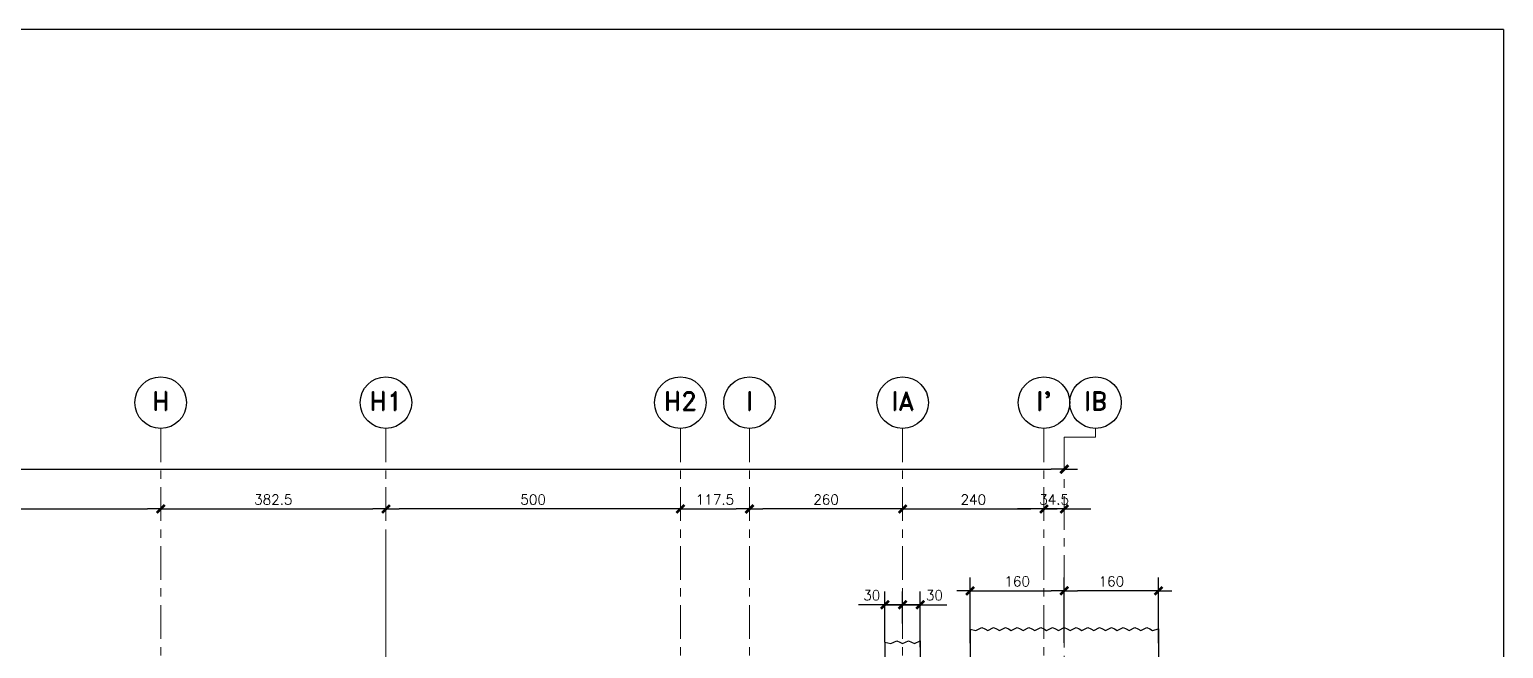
# Model space of a CAD drawing. Extents: x -4 to 6083, y -4 to 8618.
# Drawn here: x 3579 to 6083, y 7566 to 8618 of the extents above; entities that cross this region are included whole.
import ezdxf

# ---------------------------------------------------------------- set-up
doc = ezdxf.new("R2010")
doc.units = 0
doc.header["$LTSCALE"] = 45
doc.header["$MEASUREMENT"] = 0
doc.linetypes.add('Grid Line', pattern=[2.2225, 1.27, -0.3175, 0.3175, -0.3175])
doc.layers.get('0').update_dxf_attribs({"linetype": 'CONTINUOUS'})
for name, color, linetype in [('CONTORNOS', 3, 'CONTINUOUS'), ('RLA-COTAS', 2, 'CONTINUOUS'), ('RLA-COTAS1', 2, 'CONTINUOUS'), ('RLA-FORMATO', 7, 'CONTINUOUS')]:
    doc.layers.add(name, color=color, linetype=linetype)
for name, color, linetype, lineweight in [('RLE-EJE', 3, 'CONTINUOUS', 25), ('RLE-EJES', 1, 'Grid Line', 9), ('RLE-FUNDACION', 6, 'CONTINUOUS', 25)]:
    doc.layers.add(name, color=color, linetype=linetype, lineweight=lineweight)
doc.styles.add('ROMAND', font='romand', dxfattribs={"height": 31.5})
doc.styles.add('ROMANS', font='ROMANS.shx', dxfattribs={"height": 16.875})
doc.dimstyles.new('ING-75', dxfattribs={"dimscale": 75, "dimtxt": 0.27, "dimasz": 0.3, "dimexe": 0, "dimexo": 0, "dimgap": 0.1, "dimtad": 1, "dimdec": 1, "dimzin": 12, "dimdsep": 46, "dimtxsty": 'ROMANS', "dimblk": 'TICK1', "dimblk1": 'TICK1', "dimblk2": 'TICK1', "dimcen": 0.09, "dimclrd": 2, "dimclre": 1, "dimclrt": 3, "dimadec": 0, "dimazin": 0, "dimtfac": 1, "dimtdec": 0, "dimtix": 1, "dimtmove": 2, "dimatfit": 3, "dimldrblk": 'TICK1', "dimfxl": 0, "dimfxlon": 1, "dimtolj": 1, "dimtzin": 0, "dimarcsym": 0})

# ---------------------------------------------------------------- blocks, each defined once
blk = doc.blocks.new('TICK1')
at = {"color": 2}
for points in [[(0, 0), (-1, 0)], [(0, 0), (1, 0)]]:
    blk.add_lwpolyline(points, dxfattribs=at)
at = {"color": 2, "const_width": 0.2}
blk.add_lwpolyline([(-0.3, -0.3), (0.3, 0.3)], dxfattribs=at)
blk = doc.blocks.new('*D18')
at = {"layer": 'RLA-COTAS', "color": 2, "lineweight": -2, "transparency": 16777216}
blk.add_line((799.6, 7870.8), (5314.1, 7870.8), dxfattribs=at)
at = {"layer": 'RLA-COTAS', "color": 2, "lineweight": -2, "transparency": 16777216, "xscale": 22.5, "yscale": 22.5, "zscale": 22.5, "rotation": 180}
blk.add_blockref('TICK1', (777.1, 7870.8), dxfattribs=at)
at = {"layer": 'RLA-COTAS', "color": 2, "lineweight": -2, "transparency": 16777216, "xscale": 22.5, "yscale": 22.5, "zscale": 22.5}
blk.add_blockref('TICK1', (5336.6, 7870.8), dxfattribs=at)
at = {"layer": 'RLA-COTAS', "color": 3, "transparency": 16777216, "insert": (3056.8, 7886.8), "char_height": 16.88, "attachment_point": 5, "style": 'ROMANS'}
blk.add_mtext('\\A1;4559.5', dxfattribs=at)
blk = doc.blocks.new('*D25')
at = {"layer": 'RLA-COTAS', "color": 2, "lineweight": -2, "transparency": 16777216}
blk.add_line((2969.6, 7803.3), (3779.6, 7803.3), dxfattribs=at)
at = {"layer": 'RLA-COTAS', "color": 2, "lineweight": -2, "transparency": 16777216, "xscale": 22.5, "yscale": 22.5, "zscale": 22.5, "rotation": 180}
blk.add_blockref('TICK1', (2947.1, 7803.3), dxfattribs=at)
at = {"layer": 'RLA-COTAS', "color": 2, "lineweight": -2, "transparency": 16777216, "xscale": 22.5, "yscale": 22.5, "zscale": 22.5}
blk.add_blockref('TICK1', (3802.1, 7803.3), dxfattribs=at)
at = {"layer": 'RLA-COTAS', "color": 3, "transparency": 16777216, "insert": (3374.6, 7819.3), "char_height": 16.88, "attachment_point": 5, "style": 'ROMANS'}
blk.add_mtext('\\A1;855', dxfattribs=at)
blk = doc.blocks.new('*D26')
at = {"layer": 'RLA-COTAS', "color": 2, "lineweight": -2, "transparency": 16777216}
blk.add_line((3824.6, 7803.3), (4162.1, 7803.3), dxfattribs=at)
at = {"layer": 'RLA-COTAS', "color": 2, "lineweight": -2, "transparency": 16777216, "xscale": 22.5, "yscale": 22.5, "zscale": 22.5, "rotation": 180}
blk.add_blockref('TICK1', (3802.1, 7803.3), dxfattribs=at)
at = {"layer": 'RLA-COTAS', "color": 2, "lineweight": -2, "transparency": 16777216, "xscale": 22.5, "yscale": 22.5, "zscale": 22.5}
blk.add_blockref('TICK1', (4184.6, 7803.3), dxfattribs=at)
at = {"layer": 'RLA-COTAS', "color": 3, "transparency": 16777216, "insert": (3993.3, 7819.3), "char_height": 16.88, "attachment_point": 5, "style": 'ROMANS'}
blk.add_mtext('\\A1;382.5', dxfattribs=at)
blk = doc.blocks.new('*D27')
at = {"layer": 'RLA-COTAS', "color": 2, "lineweight": -2, "transparency": 16777216}
blk.add_line((4707.1, 7803.3), (4779.6, 7803.3), dxfattribs=at)
at = {"layer": 'RLA-COTAS', "color": 2, "lineweight": -2, "transparency": 16777216, "xscale": 22.5, "yscale": 22.5, "zscale": 22.5, "rotation": 180}
blk.add_blockref('TICK1', (4684.6, 7803.3), dxfattribs=at)
at = {"layer": 'RLA-COTAS', "color": 2, "lineweight": -2, "transparency": 16777216, "xscale": 22.5, "yscale": 22.5, "zscale": 22.5}
blk.add_blockref('TICK1', (4802.1, 7803.3), dxfattribs=at)
at = {"layer": 'RLA-COTAS', "color": 3, "transparency": 16777216, "insert": (4743.3, 7819.3), "char_height": 16.88, "attachment_point": 5, "style": 'ROMANS'}
blk.add_mtext('\\A1;117.5', dxfattribs=at)
blk = doc.blocks.new('*D150')
at = {"layer": 'RLA-COTAS', "color": 2, "lineweight": -2, "transparency": 16777216}
blk.add_line((4662.1, 7803.3), (4207.1, 7803.3), dxfattribs=at)
at = {"layer": 'RLA-COTAS', "color": 2, "lineweight": -2, "transparency": 16777216, "xscale": 22.5, "yscale": 22.5, "zscale": 22.5, "rotation": 180}
blk.add_blockref('TICK1', (4184.6, 7803.3), dxfattribs=at)
at = {"layer": 'RLA-COTAS', "color": 2, "lineweight": -2, "transparency": 16777216, "xscale": 22.5, "yscale": 22.5, "zscale": 22.5}
blk.add_blockref('TICK1', (4684.6, 7803.3), dxfattribs=at)
at = {"layer": 'RLA-COTAS', "color": 3, "transparency": 16777216, "insert": (4434.6, 7819.3), "char_height": 16.88, "attachment_point": 5, "style": 'ROMANS'}
blk.add_mtext('\\A1;500', dxfattribs=at)
blk = doc.blocks.new('*D151')
at = {"layer": 'RLA-COTAS', "color": 2, "lineweight": -2, "transparency": 16777216}
blk.add_line((5039.6, 7803.3), (4824.6, 7803.3), dxfattribs=at)
at = {"layer": 'RLA-COTAS', "color": 2, "lineweight": -2, "transparency": 16777216, "xscale": 22.5, "yscale": 22.5, "zscale": 22.5, "rotation": 180}
blk.add_blockref('TICK1', (4802.1, 7803.3), dxfattribs=at)
at = {"layer": 'RLA-COTAS', "color": 2, "lineweight": -2, "transparency": 16777216, "xscale": 22.5, "yscale": 22.5, "zscale": 22.5}
blk.add_blockref('TICK1', (5062.1, 7803.3), dxfattribs=at)
at = {"layer": 'RLA-COTAS', "color": 3, "transparency": 16777216, "insert": (4932.1, 7819.3), "char_height": 16.88, "attachment_point": 5, "style": 'ROMANS'}
blk.add_mtext('\\A1;260', dxfattribs=at)
blk = doc.blocks.new('*D152')
at = {"layer": 'RLA-COTAS', "color": 2, "lineweight": -2, "transparency": 16777216}
blk.add_line((5084.6, 7803.3), (5279.6, 7803.3), dxfattribs=at)
at = {"layer": 'RLA-COTAS', "color": 2, "lineweight": -2, "transparency": 16777216, "xscale": 22.5, "yscale": 22.5, "zscale": 22.5, "rotation": 180}
blk.add_blockref('TICK1', (5062.1, 7803.3), dxfattribs=at)
at = {"layer": 'RLA-COTAS', "color": 2, "lineweight": -2, "transparency": 16777216, "xscale": 22.5, "yscale": 22.5, "zscale": 22.5}
blk.add_blockref('TICK1', (5302.1, 7803.3), dxfattribs=at)
at = {"layer": 'RLA-COTAS', "color": 3, "transparency": 16777216, "insert": (5182.1, 7819.3), "char_height": 16.88, "attachment_point": 5, "style": 'ROMANS'}
blk.add_mtext('\\A1;240', dxfattribs=at)
blk = doc.blocks.new('*D153')
at = {"layer": 'RLA-COTAS', "color": 2, "lineweight": -2, "transparency": 16777216}
for p, q in [((5279.6, 7803.3), (5257.1, 7803.3)), ((5336.6, 7803.3), (5302.1, 7803.3)), ((5359.1, 7803.3), (5381.6, 7803.3))]:
    blk.add_line(p, q, dxfattribs=at)
at = {"layer": 'RLA-COTAS', "color": 2, "lineweight": -2, "transparency": 16777216, "xscale": 22.5, "yscale": 22.5, "zscale": 22.5}
for p, rotation in [((5302.1, 7803.3), 359.9999999999998), ((5336.6, 7803.3), 179.9999999999998)]:
    blk.add_blockref('TICK1', p, dxfattribs=dict(at, rotation=rotation))
at = {"layer": 'RLA-COTAS', "color": 3, "transparency": 16777216, "insert": (5319.3, 7819.3), "char_height": 16.88, "attachment_point": 5, "style": 'ROMANS'}
blk.add_mtext('\\A1;34.5', dxfattribs=at)
blk = doc.blocks.new('*D185')
at = {"layer": 'RLA-COTAS1', "color": 1, "lineweight": -2, "transparency": 16777216}
for p, q in [((5176.6, 7575.6), (5176.6, 7686.8)), ((5336.6, 7575.9), (5336.6, 7686.8))]:
    blk.add_line(p, q, dxfattribs=at)
at = {"layer": 'RLA-COTAS1', "color": 2, "lineweight": -2, "transparency": 16777216}
blk.add_line((5199.1, 7664.3), (5314.1, 7664.3), dxfattribs=at)
at = {"layer": 'RLA-COTAS1', "color": 2, "lineweight": -2, "transparency": 16777216, "xscale": 22.5, "yscale": 22.5, "zscale": 22.5, "rotation": 180}
blk.add_blockref('TICK1', (5176.6, 7664.3), dxfattribs=at)
at = {"layer": 'RLA-COTAS1', "color": 2, "lineweight": -2, "transparency": 16777216, "xscale": 22.5, "yscale": 22.5, "zscale": 22.5}
blk.add_blockref('TICK1', (5336.6, 7664.3), dxfattribs=at)
at = {"layer": 'RLA-COTAS1', "color": 3, "transparency": 16777216, "insert": (5256.6, 7680.3), "char_height": 16.88, "attachment_point": 5, "style": 'ROMANS'}
blk.add_mtext('\\A1;160', dxfattribs=at)
blk = doc.blocks.new('*D186')
at = {"layer": 'RLA-COTAS1', "color": 1, "lineweight": -2, "transparency": 16777216}
for p, q in [((5032.1, 7576.9), (5032.1, 7663.2)), ((5062.1, 7608.7), (5062.1, 7663.2))]:
    blk.add_line(p, q, dxfattribs=at)
at = {"layer": 'RLA-COTAS1', "color": 2, "lineweight": -2, "transparency": 16777216}
for p, q in [((5009.6, 7640.7), (4987.1, 7640.7)), ((5032.1, 7640.7), (5062.1, 7640.7)), ((5084.6, 7640.7), (5107.1, 7640.7))]:
    blk.add_line(p, q, dxfattribs=at)
at = {"layer": 'RLA-COTAS1', "color": 2, "lineweight": -2, "transparency": 16777216, "xscale": 22.5, "yscale": 22.5, "zscale": 22.5}
blk.add_blockref('TICK1', (5032.1, 7640.7), dxfattribs=at)
at = {"layer": 'RLA-COTAS1', "color": 2, "lineweight": -2, "transparency": 16777216, "xscale": 22.5, "yscale": 22.5, "zscale": 22.5, "rotation": 180}
blk.add_blockref('TICK1', (5062.1, 7640.7), dxfattribs=at)
at = {"layer": 'RLA-COTAS1', "color": 3, "transparency": 16777216, "insert": (5009.6, 7656.7), "char_height": 16.88, "attachment_point": 5, "style": 'ROMANS'}
blk.add_mtext('\\A1;30', dxfattribs=at)
blk = doc.blocks.new('*D187')
at = {"layer": 'RLA-COTAS1', "color": 1, "lineweight": -2, "transparency": 16777216}
for p, q in [((5062.1, 7608.7), (5062.1, 7663.2)), ((5092.1, 7568.7), (5092.1, 7663.2))]:
    blk.add_line(p, q, dxfattribs=at)
at = {"layer": 'RLA-COTAS1', "color": 2, "lineweight": -2, "transparency": 16777216}
for p, q in [((5039.6, 7640.7), (5017.1, 7640.7)), ((5092.1, 7640.7), (5062.1, 7640.7)), ((5114.6, 7640.7), (5137.1, 7640.7))]:
    blk.add_line(p, q, dxfattribs=at)
at = {"layer": 'RLA-COTAS1', "color": 2, "lineweight": -2, "transparency": 16777216, "xscale": 22.5, "yscale": 22.5, "zscale": 22.5}
blk.add_blockref('TICK1', (5062.1, 7640.7), dxfattribs=at)
at = {"layer": 'RLA-COTAS1', "color": 2, "lineweight": -2, "transparency": 16777216, "xscale": 22.5, "yscale": 22.5, "zscale": 22.5, "rotation": 180}
blk.add_blockref('TICK1', (5092.1, 7640.7), dxfattribs=at)
at = {"layer": 'RLA-COTAS1', "color": 3, "transparency": 16777216, "insert": (5116, 7656.7), "char_height": 16.88, "attachment_point": 5, "style": 'ROMANS'}
blk.add_mtext('\\A1;30', dxfattribs=at)
blk = doc.blocks.new('*D197')
at = {"layer": 'RLA-COTAS1', "color": 1, "lineweight": -2, "transparency": 16777216}
for p, q in [((5336.6, 7575.9), (5336.6, 7686.8)), ((5496.6, 7575.6), (5496.6, 7686.8))]:
    blk.add_line(p, q, dxfattribs=at)
at = {"layer": 'RLA-COTAS1', "color": 2, "lineweight": -2, "transparency": 16777216}
blk.add_line((5474.1, 7664.3), (5359.1, 7664.3), dxfattribs=at)
at = {"layer": 'RLA-COTAS1', "color": 2, "lineweight": -2, "transparency": 16777216, "xscale": 22.5, "yscale": 22.5, "zscale": 22.5}
for p, rotation in [((5336.6, 7664.3), 179.9999999999748), ((5496.6, 7664.3), 359.9999999999749)]:
    blk.add_blockref('TICK1', p, dxfattribs=dict(at, rotation=rotation))
at = {"layer": 'RLA-COTAS1', "color": 3, "transparency": 16777216, "insert": (5416.6, 7680.3), "char_height": 16.88, "attachment_point": 5, "style": 'ROMANS'}
blk.add_mtext('\\A1;160', dxfattribs=at)

msp = doc.modelspace()

# ---------------------------------------------------------------- linework, layer by layer
at = {"layer": 'CONTORNOS', "color": 2}
for points in [[(5176.58, 7599.445), (5186.588, 7597.151), (5196.588, 7602.151), (5201.588, 7599.651), (5206.588, 7597.151), (5216.588, 7602.151), (5221.588, 7599.651), (5226.588, 7597.151), (5236.588, 7602.151), (5241.588, 7599.651), (5246.588, 7597.151), (5256.588, 7602.151), (5261.588, 7599.651), (5266.588, 7597.151), (5276.588, 7602.151), (5281.588, 7599.651), (5286.588, 7597.151), (5296.588, 7602.151), (5301.588, 7599.651), (5306.588, 7597.151), (5316.588, 7602.151), (5321.588, 7599.651), (5326.588, 7597.151), (5336.588, 7602.151), (5341.588, 7599.651), (5346.588, 7597.151), (5356.588, 7602.151), (5361.588, 7599.651), (5366.588, 7597.151), (5376.588, 7602.151), (5381.588, 7599.651), (5386.588, 7597.151), (5396.588, 7602.151), (5401.588, 7599.651), (5406.588, 7597.151), (5416.588, 7602.151), (5421.588, 7599.651), (5426.588, 7597.151), (5436.588, 7602.151), (5441.588, 7599.651), (5446.588, 7597.151), (5456.588, 7602.151), (5461.588, 7599.651), (5466.588, 7597.151), (5476.588, 7602.151), (5481.588, 7599.651), (5486.588, 7597.151), (5496.59, 7599.651)], [(5032.065, 7576.907), (5042.074, 7574.613), (5052.074, 7579.613), (5057.074, 7577.113), (5062.074, 7574.613), (5072.074, 7579.613), (5077.074, 7577.113), (5082.074, 7574.613), (5092.065, 7579.608)]]:
    msp.add_lwpolyline(points, dxfattribs=at)
at = {"layer": 'RLA-FORMATO', "color": 6, "linetype": 'Continuous'}
for q in [(0, 8617.5), (6082.5, 0)]:
    msp.add_line((6082.5, 8617.5), q, dxfattribs=at)
at = {"layer": 'RLE-EJE'}
for centre in [(3802.065, 7983.878), (4184.565, 7983.878), (4684.565, 7983.878), (4802.065, 7983.878), (5062.065, 7983.878), (5302.065, 7983.878), (5389.565, 7983.878)]:
    msp.add_circle(centre, 43.75, dxfattribs=at)
at = {"layer": 'RLE-EJES'}
for p, q in [((3802.065, 7940.128), (3802.065, 3264.931)), ((4184.565, 7940.128), (4184.565, 6214.889)), ((4684.565, 7940.128), (4684.565, 6329.386)), ((4802.065, 7940.128), (4802.065, 3264.931)), ((5062.065, 7940.128), (5062.065, 6940.53)), ((5302.065, 7940.128), (5302.065, 3293.475)), ((5389.565, 7940.128), (5389.565, 7925.128)), ((5336.588, 7925.128), (5336.588, 6327.375)), ((5389.565, 7925.128), (5336.588, 7925.128)), ((4184.565, 7754.723), (4184.565, 6329.386))]:
    msp.add_line(p, q, dxfattribs=at)
at = {"layer": 'RLE-FUNDACION'}
for p, q in [((5176.58, 7599.445), (5176.58, 7511.087)), ((5496.59, 7599.651), (5496.59, 6560.128)), ((5032.065, 7576.907), (5032.065, 7386.651)), ((5092.065, 7579.608), (5092.065, 7511.087))]:
    msp.add_line(p, q, dxfattribs=at)

# ---------------------------------------------------------------- texts
at = {"layer": 'RLE-EJE', "color": 5, "char_height": 31.25, "width": 1, "attachment_point": 2, "line_spacing_factor": 0.941778, "style": 'ROMAND'}
for s, insert in [('H', (3802.074, 8002.194)), ('H1', (4184.574, 8002.194)), ('H2', (4684.574, 8002.194)), ('I', (4802.074, 8002.194)), ('IA', (5062.074, 8002.194)), ("I'", (5302.074, 8002.194)), ('IB', (5389.574, 8002.194))]:
    msp.add_mtext(s, dxfattribs=dict(at, insert=insert))

# ---------------------------------------------------------------- dimensions: what is measured, and where the dimension line sits
at = {"layer": 'RLA-COTAS'}
for base, p1, p2, picture, middle in [((5336.588, 7870.845), (777.065, 7878.345), (5336.588, 7878.345), '*D18', (3056.826, 7886.782)), ((3802.065, 7803.345), (2947.065, 7810.845), (3802.065, 7810.845), '*D25', (3374.565, 7819.282)), ((4184.565, 7803.345), (3802.065, 7810.845), (4184.565, 7810.845), '*D26', (3993.315, 7819.282)), ((4802.065, 7803.345), (4684.565, 7810.845), (4802.065, 7810.845), '*D27', (4743.315, 7819.282)), ((5302.065, 7803.345), (5062.065, 7810.845), (5302.065, 7810.845), '*D152', (5182.065, 7819.282))]:
    dim = msp.add_linear_dim(base=base, p1=p1, p2=p2, dimstyle='ING-75', override={"dimexe": 0, "dimexo": 0, "dimdec": 1, "dimfxl": 0, "dimfxlon": 1}, dxfattribs=at)
    dim.commit()
    dim.dimension.update_dxf_attribs({"geometry": picture, "text_midpoint": middle})
for base, p1, p2, picture, middle in [((4184.565, 7803.345), (4684.565, 7810.845), (4184.565, 7810.845), '*D150', (4434.565, 7819.282)), ((4802.065, 7803.345), (5062.065, 7810.845), (4802.065, 7810.845), '*D151', (4932.065, 7819.282)), ((5302.065, 7803.345), (5336.588, 7810.845), (5302.065, 7810.845), '*D153', (5319.327, 7819.282))]:
    dim = msp.add_linear_dim(base=base, p1=p1, p2=p2, angle=180, dimstyle='ING-75', override={"dimexe": 0, "dimexo": 0, "dimdec": 1, "dimfxl": 0, "dimfxlon": 1}, dxfattribs=at)
    dim.commit()
    dim.dimension.update_dxf_attribs({"geometry": picture, "text_midpoint": middle})
at = {"layer": 'RLA-COTAS1'}
dim = msp.add_linear_dim(base=(5336.588, 7664.321), p1=(5176.58, 7575.575), p2=(5336.588, 7575.87), dimstyle='ING-75', override={"dimexe": 0.3, "dimdec": 1, "dimfxl": 1.5}, dxfattribs=at)
dim.commit()
dim.dimension.update_dxf_attribs({"geometry": '*D185', "text_midpoint": (5256.584, 7680.258)})
dim = msp.add_linear_dim(base=(5336.588, 7664.321), p1=(5496.59, 7575.575), p2=(5336.588, 7575.87), angle=180, dimstyle='ING-75', override={"dimexe": 0.3, "dimdec": 1, "dimfxl": 1.5}, dxfattribs=at)
dim.commit()
dim.dimension.update_dxf_attribs({"geometry": '*D197', "text_midpoint": (5416.589, 7680.258)})
for p1, picture, middle in [((5032.065, 7576.907), '*D186', (5009.565, 7656.659)), ((5092.065, 7568.693), '*D187', (5115.957, 7656.659))]:
    dim = msp.add_linear_dim(base=(5062.065, 7640.722), p1=p1, p2=(5062.065, 7608.75), dimstyle='ING-75', override={"dimexe": 0.3, "dimdec": 2, "dimfxl": 1.5}, dxfattribs=at)
    dim.commit()
    dim.dimension.update_dxf_attribs({"geometry": picture, "text_midpoint": middle, "dimtype": 160})

doc.saveas('drawing.dxf')
